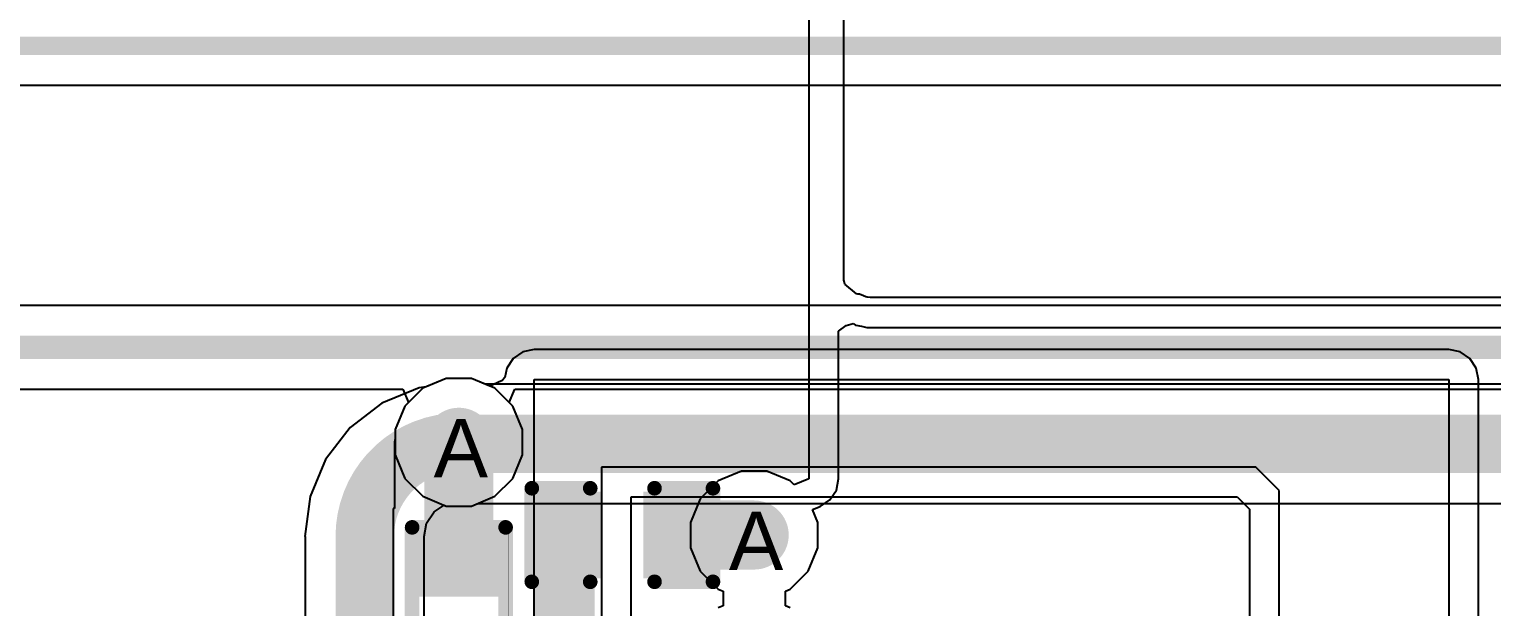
# Model space of a CAD drawing. Header units: inches. Extents: x 0 to 208, y 0 to 213.
# Drawn here: x 0.579 to 1.08, y 1.693 to 1.891 of the extents above; entities that cross this region are included whole.
import ezdxf

# ---------------------------------------------------------------- set-up
doc = ezdxf.new("R2010")
doc.units = ezdxf.units.IN
doc.header["$MEASUREMENT"] = 0
for name, color, linetype in [('Bottom Layer', 5, 'Continuous'), ('Drill Drawing', 1, 'Continuous'), ('L2_GND1', 16, 'Continuous'), ('L3_SIG1', 76, 'Continuous'), ('L4_PWR', 90, 'Continuous'), ('L5_GND2', 156, 'Continuous'), ('L6_SIG2', 130, 'Continuous'), ('L7_GND3', 216, 'Continuous'), ('Top Layer', 1, 'Continuous'), ('Top Overlay', 2, 'Continuous'), ('Top Paste', 8, 'Continuous'), ('Top Solder', 216, 'Continuous'), ('Via Holes', 16, 'Continuous')]:
    doc.layers.add(name, color=color, linetype=linetype)
doc.styles.add('Arial', font='', dxfattribs={"height": 0.2})
doc.styles.get('Arial').set_extended_font_data('Arial')

# ---------------------------------------------------------------- blocks, each defined once
blk = doc.blocks.new('RES_0402_462')
at = {"layer": 'Top Layer'}
for points in [[(-0.0275, -0.0125), (-0.0275, 0.0125), (-0.0095, 0.0125), (-0.0095, -0.0125)], [(0.0095, -0.0125), (0.0095, 0.0125), (0.0275, 0.0125), (0.0275, -0.0125)]]:
    blk.add_hatch(color=1, dxfattribs=at).paths.add_polyline_path(points)
at = {"layer": 'Top Paste'}
for points in [[(-0.0275, -0.0125), (-0.0275, 0.0125), (-0.0095, 0.0125), (-0.0095, -0.0125)], [(0.0095, -0.0125), (0.0095, 0.0125), (0.0275, 0.0125), (0.0275, -0.0125)]]:
    blk.add_hatch(color=8, dxfattribs=at).paths.add_polyline_path(points)
at = {"layer": 'Top Solder'}
for points in [[(-0.02967, -0.01466), (-0.02967, 0.01467), (-0.00733, 0.01467), (-0.00733, -0.01466)], [(0.00733, -0.01466), (0.00733, 0.01467), (0.02967, 0.01467), (0.02967, -0.01466)]]:
    blk.add_hatch(color=216, dxfattribs=at).paths.add_polyline_path(points)
at = {"layer": 'Top Overlay'}
for points in [[(-0.031, 0.016, 0.005, 0.005, 0), (-0.031, -0.016, 0.005, 0.005, 0)], [(-0.031, 0.016, 0.005, 0.005, 0), (0.031, 0.016, 0.005, 0.005, 0)], [(0.031, 0.016, 0.005, 0.005, 0), (0.031, -0.016, 0.005, 0.005, 0)], [(-0.031, -0.016, 0.005, 0.005, 0), (0.031, -0.016, 0.005, 0.005, 0)], [(-0.032, -0.017, 0.000127, 0.000127, 0), (0.032, -0.017, 0.000127, 0.000127, 0)]]:
    blk.add_lwpolyline(points, format="xyseb", dxfattribs=at)
for points in [[(-0.03225, 0.016, 0.0025, 0.0025, 1), (-0.02975, 0.016, 0.0025, 0.0025, 1)], [(-0.03225, 0.016, 0.0025, 0.0025, 1), (-0.02975, 0.016, 0.0025, 0.0025, 1)], [(0.02975, 0.016, 0.0025, 0.0025, 1), (0.03225, 0.016, 0.0025, 0.0025, 1)], [(0.02975, 0.016, 0.0025, 0.0025, 1), (0.03225, 0.016, 0.0025, 0.0025, 1)], [(-0.03225, -0.016, 0.0025, 0.0025, 1), (-0.02975, -0.016, 0.0025, 0.0025, 1)], [(-0.03225, -0.016, 0.0025, 0.0025, 1), (-0.02975, -0.016, 0.0025, 0.0025, 1)], [(0.02975, -0.016, 0.0025, 0.0025, 1), (0.03225, -0.016, 0.0025, 0.0025, 1)], [(0.02975, -0.016, 0.0025, 0.0025, 1), (0.03225, -0.016, 0.0025, 0.0025, 1)], [(-0.03203, -0.017, 0.0000635, 0.0000635, 1), (-0.03197, -0.017, 0.0000635, 0.0000635, 1)], [(0.03197, -0.017, 0.0000635, 0.0000635, 1), (0.03203, -0.017, 0.0000635, 0.0000635, 1)]]:
    blk.add_lwpolyline(points, format="xyseb", close=True, dxfattribs=at)
blk = doc.blocks.new('CAP_0402_599')
at = {"layer": 'Top Layer'}
for points in [[(-0.0275, -0.0125), (-0.0275, 0.0125), (-0.0095, 0.0125), (-0.0095, -0.0125)], [(0.0095, -0.0125), (0.0095, 0.0125), (0.0275, 0.0125), (0.0275, -0.0125)]]:
    blk.add_hatch(color=1, dxfattribs=at).paths.add_polyline_path(points)
at = {"layer": 'Top Paste'}
for points in [[(-0.0275, -0.0125), (-0.0275, 0.0125), (-0.0095, 0.0125), (-0.0095, -0.0125)], [(0.0095, -0.0125), (0.0095, 0.0125), (0.0275, 0.0125), (0.0275, -0.0125)]]:
    blk.add_hatch(color=8, dxfattribs=at).paths.add_polyline_path(points)
at = {"layer": 'Top Solder'}
for points in [[(-0.02986, -0.01486), (-0.02986, 0.01486), (-0.00714, 0.01486), (-0.00714, -0.01486)], [(0.00714, -0.01486), (0.00714, 0.01486), (0.02986, 0.01486), (0.02986, -0.01486)]]:
    blk.add_hatch(color=216, dxfattribs=at).paths.add_polyline_path(points)
at = {"layer": 'Top Overlay'}
for points in [[(-0.011, 0.016, 0.005, 0.005, 0), (-0.031, 0.016, 0.005, 0.005, 0)], [(-0.031, 0.016, 0.005, 0.005, 0), (-0.031, -0.016, 0.005, 0.005, 0)], [(0.031, 0.016, 0.005, 0.005, 0), (0.011, 0.016, 0.005, 0.005, 0)], [(0.031, 0.016, 0.005, 0.005, 0), (0.031, -0.016, 0.005, 0.005, 0)], [(-0.011, -0.016, 0.005, 0.005, 0), (-0.031, -0.016, 0.005, 0.005, 0)], [(0.031, -0.016, 0.005, 0.005, 0), (0.011, -0.016, 0.005, 0.005, 0)]]:
    blk.add_lwpolyline(points, format="xyseb", dxfattribs=at)
for points in [[(-0.03225, 0.016, 0.0025, 0.0025, 1), (-0.02975, 0.016, 0.0025, 0.0025, 1)], [(-0.03225, 0.016, 0.0025, 0.0025, 1), (-0.02975, 0.016, 0.0025, 0.0025, 1)], [(-0.01225, 0.016, 0.0025, 0.0025, 1), (-0.00975, 0.016, 0.0025, 0.0025, 1)], [(0.00975, 0.016, 0.0025, 0.0025, 1), (0.01225, 0.016, 0.0025, 0.0025, 1)], [(0.02975, 0.016, 0.0025, 0.0025, 1), (0.03225, 0.016, 0.0025, 0.0025, 1)], [(0.02975, 0.016, 0.0025, 0.0025, 1), (0.03225, 0.016, 0.0025, 0.0025, 1)], [(-0.03225, -0.016, 0.0025, 0.0025, 1), (-0.02975, -0.016, 0.0025, 0.0025, 1)], [(-0.03225, -0.016, 0.0025, 0.0025, 1), (-0.02975, -0.016, 0.0025, 0.0025, 1)], [(-0.01225, -0.016, 0.0025, 0.0025, 1), (-0.00975, -0.016, 0.0025, 0.0025, 1)], [(0.00975, -0.016, 0.0025, 0.0025, 1), (0.01225, -0.016, 0.0025, 0.0025, 1)], [(0.02975, -0.016, 0.0025, 0.0025, 1), (0.03225, -0.016, 0.0025, 0.0025, 1)], [(0.02975, -0.016, 0.0025, 0.0025, 1), (0.03225, -0.016, 0.0025, 0.0025, 1)]]:
    blk.add_lwpolyline(points, format="xyseb", close=True, dxfattribs=at)

msp = doc.modelspace()

# ---------------------------------------------------------------- hatches: boundary and pattern name
at = {"layer": 'Bottom Layer'}
h = msp.add_hatch(color=5, dxfattribs=at)
edge = h.paths.add_edge_path()
edge.add_arc((0.72622, 1.74952), 0.01181, 0, 360)
h = msp.add_hatch(color=5, dxfattribs=at)
edge = h.paths.add_edge_path()
edge.add_arc((0.8273, 1.71778), 0.01181, 0, 360)
at = {"layer": 'L2_GND1'}
h = msp.add_hatch(color=16, dxfattribs=at)
edge = h.paths.add_edge_path()
edge.add_arc((0.72622, 1.74952), 0.01181, 0, 360)
h = msp.add_hatch(color=16, dxfattribs=at)
edge = h.paths.add_edge_path()
edge.add_arc((0.8273, 1.71778), 0.01181, 0, 360)
at = {"layer": 'L3_SIG1'}
h = msp.add_hatch(color=76, dxfattribs=at)
edge = h.paths.add_edge_path()
edge.add_arc((0.72622, 1.74952), 0.01181, 0, 360)
h = msp.add_hatch(color=76, dxfattribs=at)
edge = h.paths.add_edge_path()
edge.add_arc((0.8273, 1.71778), 0.01181, 0, 360)
at = {"layer": 'L4_PWR'}
h = msp.add_hatch(color=90, dxfattribs=at)
edge = h.paths.add_edge_path()
edge.add_arc((0.72622, 1.74952), 0.01181, 0, 360)
h = msp.add_hatch(color=90, dxfattribs=at)
edge = h.paths.add_edge_path()
edge.add_arc((0.8273, 1.71778), 0.01181, 0, 360)
at = {"layer": 'L5_GND2'}
h = msp.add_hatch(color=156, dxfattribs=at)
edge = h.paths.add_edge_path()
edge.add_arc((0.72622, 1.74952), 0.01181, 0, 360)
h = msp.add_hatch(color=156, dxfattribs=at)
edge = h.paths.add_edge_path()
edge.add_arc((0.8273, 1.71778), 0.01181, 0, 360)
at = {"layer": 'L6_SIG2'}
h = msp.add_hatch(color=130, dxfattribs=at)
edge = h.paths.add_edge_path()
edge.add_arc((0.72622, 1.74952), 0.01181, 0, 360)
h = msp.add_hatch(color=130, dxfattribs=at)
edge = h.paths.add_edge_path()
edge.add_arc((0.8273, 1.71778), 0.01181, 0, 360)
at = {"layer": 'L7_GND3'}
h = msp.add_hatch(color=216, dxfattribs=at)
edge = h.paths.add_edge_path()
edge.add_arc((0.72622, 1.74952), 0.01181, 0, 360)
h = msp.add_hatch(color=216, dxfattribs=at)
edge = h.paths.add_edge_path()
edge.add_arc((0.8273, 1.71778), 0.01181, 0, 360)
at = {"layer": 'Top Layer'}
h = msp.add_hatch(color=1, dxfattribs=at)
edge = h.paths.add_edge_path()
edge.add_arc((0.72622, 1.74952), 0.01181, 0, 360)
for points in [[(0.73803, 1.74952), (0.71437, 1.74952), (0.71437, 1.7039), (0.73803, 1.7039)], [(0.75181, 1.58995), (0.77268, 1.58995), (0.77268, 1.73028), (0.75181, 1.73028)], [(0.8273, 1.70597), (0.8273, 1.72963), (0.79668, 1.72963), (0.79668, 1.70597)]]:
    msp.add_hatch(color=1, dxfattribs=at).paths.add_polyline_path(points)
h = msp.add_hatch(color=1, dxfattribs=at)
edge = h.paths.add_edge_path()
edge.add_arc((0.8273, 1.71778), 0.01181, 0, 360)
at = {"layer": 'Via Holes'}
h = msp.add_hatch(color=7, dxfattribs=at)
edge = h.paths.add_edge_path()
edge.add_arc((0.72622, 1.74952), 0.00591, 0, 360)
h = msp.add_hatch(color=7, dxfattribs=at)
edge = h.paths.add_edge_path()
edge.add_arc((0.8273, 1.71778), 0.00591, 0, 360)

# ---------------------------------------------------------------- linework, layer by layer
at = {"layer": 'Bottom Layer'}
for p, q in [((0.52451, 1.87172), (1.249, 1.87172)), ((0.71387, 1.76801), (0.70773, 1.76187)), ((0.72188, 1.77133), (0.71387, 1.76801)), ((0.73056, 1.77133), (0.72188, 1.77133)), ((0.73858, 1.76801), (0.73056, 1.77133)), ((0.74471, 1.76187), (0.73858, 1.76801)), ((0.70773, 1.76187), (0.70441, 1.75386)), ((0.74803, 1.75386), (0.74471, 1.76187)), ((0.70441, 1.75386), (0.70441, 1.74518)), ((0.74803, 1.74518), (0.74803, 1.75386)), ((0.70441, 1.74518), (0.70773, 1.73716)), ((0.74471, 1.73716), (0.74803, 1.74518)), ((0.70773, 1.73716), (0.71387, 1.73103)), ((0.73858, 1.73103), (0.74471, 1.73716)), ((0.71387, 1.73103), (0.72188, 1.72771)), ((0.72188, 1.72771), (0.73056, 1.72771)), ((0.73056, 1.72771), (0.73858, 1.73103))]:
    msp.add_line(p, q, dxfattribs=at)
msp.add_lwpolyline([(0.4019, 1.88515, 0.00633, 0.00633, 0), (1.26726, 1.88515, 0.00633, 0.00633, 0)], format="xyseb", dxfattribs=at)
at = {"layer": 'L2_GND1'}
for p, q in [((0.71387, 1.76801), (0.70773, 1.76187)), ((0.72188, 1.77133), (0.71387, 1.76801)), ((0.73056, 1.77133), (0.72188, 1.77133)), ((0.73858, 1.76801), (0.73056, 1.77133)), ((0.74471, 1.76187), (0.73858, 1.76801)), ((0.70773, 1.76187), (0.70441, 1.75386)), ((0.74803, 1.75386), (0.74471, 1.76187)), ((0.70441, 1.75386), (0.70441, 1.74518)), ((0.74803, 1.74518), (0.74803, 1.75386)), ((0.70441, 1.74518), (0.70773, 1.73716)), ((0.74471, 1.73716), (0.74803, 1.74518)), ((0.70773, 1.73716), (0.71387, 1.73103)), ((0.73858, 1.73103), (0.74471, 1.73716)), ((0.71387, 1.73103), (0.72188, 1.72771)), ((0.72188, 1.72771), (0.73056, 1.72771)), ((0.73056, 1.72771), (0.73858, 1.73103))]:
    msp.add_line(p, q, dxfattribs=at)
at = {"layer": 'L3_SIG1'}
for p, q in [((2.60609, 1.79627), (0.49257, 1.79627)), ((0.49257, 1.76773), (0.70705, 1.76773)), ((0.70705, 1.76773), (0.70896, 1.76311)), ((0.74348, 1.76311), (0.74539, 1.76773)), ((0.74539, 1.76773), (2.612, 1.76773)), ((0.70896, 1.76311), (0.70773, 1.76187)), ((0.74471, 1.76187), (0.74348, 1.76311)), ((0.70773, 1.76187), (0.70441, 1.75386)), ((0.74803, 1.75386), (0.74471, 1.76187)), ((0.70441, 1.75386), (0.70441, 1.74518)), ((0.74803, 1.74518), (0.74803, 1.75386)), ((0.70441, 1.74518), (0.70773, 1.73716)), ((0.74471, 1.73716), (0.74803, 1.74518)), ((0.70773, 1.73716), (0.71387, 1.73103)), ((0.73858, 1.73103), (0.74471, 1.73716)), ((0.71387, 1.73103), (0.72188, 1.72771)), ((0.72188, 1.72771), (0.73056, 1.72771)), ((0.73056, 1.72771), (0.73858, 1.73103))]:
    msp.add_line(p, q, dxfattribs=at)
msp.add_lwpolyline([(0.476, 1.782, 0.008, 0.008, 0), (2.612, 1.782, 0.008, 0.008, 0)], format="xyseb", dxfattribs=at)
at = {"layer": 'L4_PWR'}
for p, q in [((0.846, 2.78693), (0.846, 1.73699)), ((0.858, 1.819), (0.858, 2.78693)), ((0.858, 1.80494), (0.858, 1.819)), ((0.85805, 1.80466), (0.858, 1.80494)), ((0.85834, 1.80363), (0.85805, 1.80466)), ((0.86228, 1.80031), (0.85834, 1.80363)), ((0.86278, 1.80015), (0.86228, 1.80031)), ((0.86331, 1.80014), (0.86278, 1.80015)), ((0.86467, 1.79956), (0.86331, 1.80014)), ((0.86551, 1.7993), (0.86467, 1.79956)), ((0.86598, 1.7992), (0.86551, 1.7993)), ((0.86604, 1.79918), (0.86598, 1.7992)), ((0.8661, 1.79918), (0.86604, 1.79918)), ((0.86695, 1.799), (0.8661, 1.79918)), ((3.778, 1.799), (0.86695, 1.799)), ((0.8562, 1.78751), (0.85872, 1.78944)), ((0.8562, 1.73699), (0.8562, 1.78751)), ((0.85872, 1.78944), (0.8612, 1.79017)), ((0.8612, 1.79017), (0.86198, 1.78963)), ((0.86198, 1.78963), (0.86205, 1.78962)), ((0.86205, 1.78962), (0.8621, 1.78958)), ((0.8621, 1.78958), (0.86399, 1.7892)), ((0.86399, 1.7892), (0.86588, 1.7888)), ((0.86588, 1.7888), (0.86594, 1.78882)), ((0.86594, 1.78882), (0.866, 1.7888)), ((0.866, 1.7888), (3.7678, 1.7888)), ((0.71259, 1.76817), (0.69989, 1.76291)), ((0.71505, 1.7685), (0.71259, 1.76817)), ((0.72188, 1.77133), (0.71505, 1.7685)), ((0.73056, 1.77133), (0.72188, 1.77133)), ((0.73858, 1.76801), (0.73056, 1.77133)), ((0.74471, 1.76187), (0.73858, 1.76801)), ((0.69989, 1.76291), (0.68898, 1.75454)), ((0.74803, 1.75386), (0.74471, 1.76187)), ((0.68898, 1.75454), (0.68061, 1.74363)), ((0.74803, 1.74518), (0.74803, 1.75386)), ((0.68061, 1.74363), (0.67534, 1.73093)), ((0.74471, 1.73716), (0.74803, 1.74518)), ((0.73858, 1.73103), (0.74471, 1.73716)), ((0.82296, 1.73959), (0.81494, 1.73627)), ((0.83164, 1.73959), (0.82296, 1.73959)), ((0.83965, 1.73627), (0.83164, 1.73959)), ((0.846, 1.73699), (0.841, 1.73492)), ((0.85542, 1.73309), (0.8562, 1.73699)), ((0.81494, 1.73627), (0.80881, 1.73013)), ((0.841, 1.73492), (0.83965, 1.73627)), ((0.85321, 1.72978), (0.85542, 1.73309)), ((0.67534, 1.73093), (0.67355, 1.7173)), ((0.71777, 1.72575), (0.72116, 1.72801)), ((0.72116, 1.72801), (0.72188, 1.72771)), ((0.72188, 1.72771), (0.73056, 1.72771)), ((0.73056, 1.72771), (0.73858, 1.73103)), ((0.80881, 1.73013), (0.80549, 1.72212)), ((0.8473, 1.72649), (0.8499, 1.72757)), ((0.8499, 1.72757), (0.85321, 1.72978)), ((0.71518, 1.72187), (0.71777, 1.72575)), ((0.80549, 1.72212), (0.80549, 1.71344)), ((0.84911, 1.72212), (0.8473, 1.72649)), ((0.84911, 1.71344), (0.84911, 1.72212)), ((0.67355, 1.7173), (0.67361, 1.7173)), ((0.67361, 1.7173), (0.67361, 1.7173)), ((0.67361, 1.7173), (0.67361, 1.61236)), ((0.71439, 1.7173), (0.71518, 1.72187)), ((0.71439, 1.71234), (0.71439, 1.7173)), ((0.71439, 1.67221), (0.71439, 1.71234)), ((0.80549, 1.71344), (0.80881, 1.70542)), ((0.84579, 1.70542), (0.84911, 1.71344)), ((0.80881, 1.70542), (0.81494, 1.69929)), ((0.83965, 1.69929), (0.84579, 1.70542)), ((0.81494, 1.69929), (0.81663, 1.69859)), ((0.81663, 1.69859), (0.81663, 1.69359)), ((0.83797, 1.69859), (0.83965, 1.69929)), ((0.83797, 1.69359), (0.83797, 1.69859)), ((0.81663, 1.69359), (0.81494, 1.69289)), ((0.83965, 1.69289), (0.83797, 1.69359))]:
    msp.add_line(p, q, dxfattribs=at)
for points in [[(0.694, 1.7173, 0.02, 0.02, -0.414214), (0.72622, 1.74952, 0.02, 0.02, 0)], [(0.694, 1.7173, 0.02, 0.02, -0.414214), (0.72622, 1.74952, 0.02, 0.02, 0)], [(0.694, 1.7173, 0.02, 0.02, -0.414214), (0.72622, 1.74952, 0.02, 0.02, 0)], [(0.694, 1.7173, 0.02, 0.02, -0.414214), (0.72622, 1.74952, 0.02, 0.02, 0)], [(0.694, 1.61236, 0.02, 0.02, 0), (0.694, 1.7173, 0.02, 0.02, 0)]]:
    msp.add_lwpolyline(points, format="xyseb", dxfattribs=at)
for points in [[(0.72122, 1.74952, 0.01, 0.01, 1), (0.73122, 1.74952, 0.01, 0.01, 1)], [(0.72122, 1.74952, 0.01, 0.01, 1), (0.73122, 1.74952, 0.01, 0.01, 1)], [(0.72122, 1.74952, 0.01, 0.01, 1), (0.73122, 1.74952, 0.01, 0.01, 1)], [(0.72122, 1.74952, 0.01, 0.01, 1), (0.73122, 1.74952, 0.01, 0.01, 1)], [(0.689, 1.7173, 0.01, 0.01, 1), (0.699, 1.7173, 0.01, 0.01, 1)], [(0.689, 1.7173, 0.01, 0.01, 1), (0.699, 1.7173, 0.01, 0.01, 1)], [(0.689, 1.7173, 0.01, 0.01, 1), (0.699, 1.7173, 0.01, 0.01, 1)], [(0.689, 1.7173, 0.01, 0.01, 1), (0.699, 1.7173, 0.01, 0.01, 1)], [(0.689, 1.7173, 0.01, 0.01, 1), (0.699, 1.7173, 0.01, 0.01, 1)]]:
    msp.add_lwpolyline(points, format="xyseb", close=True, dxfattribs=at)
at = {"layer": 'L5_GND2'}
for p, q in [((0.71387, 1.76801), (0.70773, 1.76187)), ((0.72188, 1.77133), (0.71387, 1.76801)), ((0.73056, 1.77133), (0.72188, 1.77133)), ((0.73858, 1.76801), (0.73056, 1.77133)), ((0.74471, 1.76187), (0.73858, 1.76801)), ((0.70773, 1.76187), (0.70441, 1.75386)), ((0.74803, 1.75386), (0.74471, 1.76187)), ((0.70441, 1.75386), (0.70441, 1.74518)), ((0.74803, 1.74518), (0.74803, 1.75386)), ((0.70441, 1.74518), (0.70773, 1.73716)), ((0.74471, 1.73716), (0.74803, 1.74518)), ((0.70773, 1.73716), (0.71387, 1.73103)), ((0.73858, 1.73103), (0.74471, 1.73716)), ((0.71387, 1.73103), (0.72188, 1.72771)), ((0.72188, 1.72771), (0.73056, 1.72771)), ((0.73056, 1.72771), (0.73858, 1.73103))]:
    msp.add_line(p, q, dxfattribs=at)
at = {"layer": 'L6_SIG2'}
for p, q in [((0.71387, 1.76801), (0.70773, 1.76187)), ((0.72188, 1.77133), (0.71387, 1.76801)), ((0.73056, 1.77133), (0.72188, 1.77133)), ((0.73524, 1.76939), (0.73056, 1.77133)), ((1.55855, 1.76939), (0.73524, 1.76939)), ((0.70773, 1.76187), (0.70441, 1.75386)), ((0.70441, 1.75386), (0.70441, 1.74518)), ((0.70441, 1.74518), (0.70773, 1.73716)), ((0.70773, 1.73716), (0.71387, 1.73103)), ((0.71387, 1.73103), (0.72188, 1.72771)), ((0.72188, 1.72771), (0.73056, 1.72771)), ((0.73056, 1.72771), (0.73274, 1.72861)), ((0.73274, 1.72861), (1.567, 1.72861))]:
    msp.add_line(p, q, dxfattribs=at)
msp.add_lwpolyline([(0.726, 1.749, 0.02, 0.02, 0), (1.567, 1.749, 0.02, 0.02, 0)], format="xyseb", dxfattribs=at)
msp.add_lwpolyline([(0.721, 1.749, 0.01, 0.01, 1), (0.731, 1.749, 0.01, 0.01, 1)], format="xyseb", close=True, dxfattribs=at)
at = {"layer": 'L7_GND3'}
for p, q in [((0.71387, 1.76801), (0.70773, 1.76187)), ((0.72188, 1.77133), (0.71387, 1.76801)), ((0.73056, 1.77133), (0.72188, 1.77133)), ((0.73858, 1.76801), (0.73056, 1.77133)), ((0.74471, 1.76187), (0.73858, 1.76801)), ((0.70773, 1.76187), (0.70441, 1.75386)), ((0.74803, 1.75386), (0.74471, 1.76187)), ((0.70441, 1.75386), (0.70441, 1.74518)), ((0.74803, 1.74518), (0.74803, 1.75386)), ((0.70441, 1.74518), (0.70773, 1.73716)), ((0.74471, 1.73716), (0.74803, 1.74518)), ((0.70773, 1.73716), (0.71387, 1.73103)), ((0.73858, 1.73103), (0.74471, 1.73716)), ((0.71387, 1.73103), (0.72188, 1.72771)), ((0.72188, 1.72771), (0.73056, 1.72771)), ((0.73056, 1.72771), (0.73858, 1.73103))]:
    msp.add_line(p, q, dxfattribs=at)
at = {"layer": 'Top Layer'}
for p, q in [((0.74479, 1.77821), (0.74258, 1.7749)), ((0.7481, 1.78042), (0.74479, 1.77821)), ((0.752, 1.7812), (0.7481, 1.78042)), ((1.065, 1.7812), (0.752, 1.7812)), ((1.0689, 1.78042), (1.065, 1.7812)), ((1.07221, 1.77821), (1.0689, 1.78042)), ((1.07442, 1.7749), (1.07221, 1.77821)), ((0.74258, 1.7749), (0.74193, 1.77162)), ((1.0752, 1.771), (1.07442, 1.7749)), ((0.71387, 1.76801), (0.70773, 1.76187)), ((0.72188, 1.77133), (0.71387, 1.76801)), ((0.73056, 1.77133), (0.72188, 1.77133)), ((0.7368, 1.76874), (0.73056, 1.77133)), ((0.74077, 1.77053), (0.7368, 1.76874)), ((0.74116, 1.7708), (0.74077, 1.77053)), ((0.74193, 1.77162), (0.74116, 1.7708)), ((0.752, 1.59), (0.752, 1.771)), ((0.752, 1.771), (1.065, 1.771)), ((1.065, 1.771), (1.065, 1.519)), ((1.0752, 1.519), (1.0752, 1.771)), ((0.70773, 1.76187), (0.70441, 1.75386)), ((0.70441, 1.75386), (0.70441, 1.75072)), ((0.70441, 1.75072), (0.70417, 1.74952)), ((0.70417, 1.74952), (0.70417, 1.7269)), ((0.999, 1.741), (0.775, 1.741)), ((0.775, 1.741), (0.775, 1.59)), ((1.007, 1.733), (0.999, 1.741)), ((1.007, 1.519), (1.007, 1.733)), ((0.7852, 1.62317), (0.7852, 1.7308)), ((0.7852, 1.7308), (0.99264, 1.7308)), ((0.99264, 1.7308), (0.9968, 1.72664)), ((0.70417, 1.7269), (0.70372, 1.7269)), ((0.70372, 1.7269), (0.70372, 1.6889)), ((0.9968, 1.72664), (0.9968, 1.519))]:
    msp.add_line(p, q, dxfattribs=at)

# ---------------------------------------------------------------- block references
for name, p, rotation in [('CAP_0402_599', (0.78218, 1.71778), 180), ('RES_0402_462', (0.72622, 1.6894), 90)]:
    msp.add_blockref(name, p, dxfattribs=dict(rotation=rotation))

# ---------------------------------------------------------------- texts
at = {"layer": 'Drill Drawing', "style": 'Arial'}
for p in [(0.71756, 1.73752), (0.81863, 1.70578)]:
    msp.add_text('A', height=0.02, dxfattribs=at).set_placement(p)

doc.saveas('drawing.dxf')
